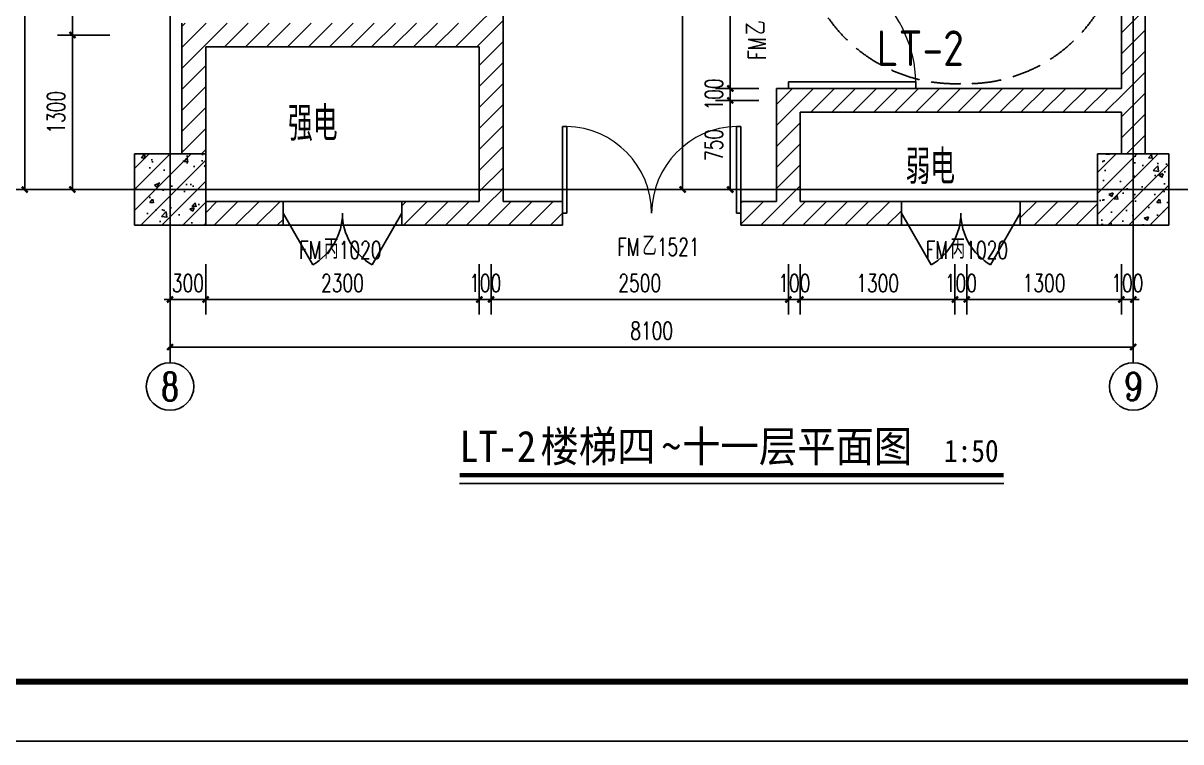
# Model space of a CAD drawing. Extents: x 1738711 to 2346805, y 1189731 to 2516152.
# Drawn here: x 2008494 to 2018229, y 1368210 to 1374257 of the extents above; entities that cross this region are included whole.
import ezdxf
from ezdxf.enums import TextEntityAlignment as Align

# ---------------------------------------------------------------- set-up
doc = ezdxf.new("R2010")
doc.units = 0
doc.header["$LTSCALE"] = 1000
doc.header["$MEASUREMENT"] = 0
doc.linetypes.add('DASH', pattern=[0.35, 0.25, -0.1])
doc.linetypes.add('复件 140224通州运河二期售楼部条件图_t3$0$X-ME SHAFT SH$0$X-B2$0$WATER_LINE', pattern=[0])
doc.layers.add('_0', color=7, linetype='Continuous', lineweight=25)
for name, color, linetype in [('AR-TEXT', 7, 'Continuous'), ('AXIS', 3, 'Continuous'), ('AXIS_TEXT', 7, 'Continuous'), ('COLUMN', 9, 'Continuous'), ('DIM_SYMB', 3, 'Continuous'), ('DOTE', 1, 'Continuous'), ('PUB_DIM', 3, 'Continuous'), ('PUB_HATCH', 8, 'Continuous'), ('PUB_TEXT', 7, 'Continuous'), ('TK', 4, 'Continuous'), ('WALL', 40, 'Continuous'), ('WINDOW', 144, 'Continuous'), ('WINDOW_TEXT', 7, 'Continuous'), ('看线', 8, 'Continuous')]:
    doc.layers.add(name, color=color, linetype=linetype)
doc.styles.add('_TCH_AXIS', font='COMPLEX', dxfattribs={"bigfont": 'GBCBIG'})
doc.styles.add('_TCH_DIM_T3', font='SIMPLEX', dxfattribs={"width": 0.705882, "bigfont": 'GBCBIG'})
doc.styles.add('_TCH_WINDOW', font='SIMPLEX', dxfattribs={"height": 3.5, "bigfont": 'GBCBIG'})
doc.styles.add('COMPLEX', font='COMPLEX')
doc.styles.get("Standard").update_dxf_attribs({"font": 'gbenor.shx', "bigfont": 'gbcbig.shx'})
doc.styles.add('宋体', font='SIMSUN.TTF', dxfattribs={"width": 0.75})
doc.styles.add('黑体', font='simhei_0.ttf', dxfattribs={"width": 0.9})
doc.dimstyles.new('_TCH_ARCH&&50', dxfattribs={"dimtxt": 148.75, "dimasz": 50, "dimexe": 125, "dimexo": 150, "dimgap": 63.125, "dimtad": 1, "dimdec": 0, "dimzin": 0, "dimdsep": 46, "dimtxsty": '_TCH_DIM_T3', "dimblk": 'ARCHTICK', "dimcen": 0.09, "dimclrt": 7, "dimazin": 2, "dimtfac": 1, "dimtdec": 0, "dimtix": 1, "dimtmove": 2, "dimatfit": 3, "dimfxl": 50, "dimtolj": 1, "dimtzin": 0, "dimarcsym": 0})
pattern_1 = [(45, (0, 0), (-88.3883476, 88.3883476), []), (50, (0, 0), (358.63009, -31.376067), [37.5, -412.5]), (355, (0, 0), (-69.375667, 376.096067), [30, -330]), (100.4514, (29.9, -2.6), (289.25469, 344.71977), [31.870095, -350.571056]), (46.1842, (0, 100), (533.620524, -82.75951), [56.25, -618.75]), (96.6356, (44.47, 93.1), (467.33135, 487.05894), [47.80514, -525.8565]), (351.1842, (0, 100), (467.33097, 487.0593), [45, -495]), (21, (50, 75), (298.453526, -201.309445), [37.5, -412.5]), (326, (50, 75), (121.657666, 362.57502), [30, -330]), (71.4514, (74.87, 58.22), (420.111314, 161.26525), [31.870095, -350.571056]), (37.5, (0, 0), (6.0799277, 166.446927), [0, -326, 0, -335, 0, -331.25]), (7.5, (0, 0), (131.534769, 197.205856), [0, -191, 0, -318.5, 0, -126.25]), (327.5, (-111.5, 0), (266.911218, -11.277436), [0, -125, 0, -390, 0, -517.5]), (317.5, (-161.5, 0), (291.593085, 50.052491), [0, -162.5, 0, -259, 0, -367.5])]
pattern_2 = [(45, (0, 89.76), (-88.388383, 88.388383), [])]

# ---------------------------------------------------------------- blocks, each defined once
blk = doc.blocks.new('hearherherhr')
at = {"layer": '看线', "linetype": 'DASH'}
for centre, start, end in [((1981791.9, 1704275.4), 87.79577, 180), ((1981891.9, 1704275.4), 0, 92.20423)]:
    blk.add_arc(centre, 1300, start, end, dxfattribs=at)
blk = doc.blocks.new('hjashrtahreahe')
at = {"layer": 'TK', "color": 7, "const_width": 25}
blk.add_lwpolyline([(0, 59400), (84100, 59400), (84100, 0), (0, 0)], close=True, dxfattribs=at)
at = {"layer": 'TK', "color": 3, "const_width": 100}
blk.add_lwpolyline([(2500, 1000), (2500, 58400), (83100, 58400), (83100, 1000)], close=True, dxfattribs=at)
at = {"layer": 'TK', "style": '宋体', "width": 0.75}
for tag, height, p in [('项目负责人', 350, (6003, 57089)), ('专业负责人', 350, (6003, 56224)), ('设计人', 350, (6003, 55419)), ('版号1', 250, (77304, 22193)), ('时间1', 250, (82405, 22193)), ('版号2', 250, (77304, 21593)), ('时间2', 250, (82405, 21593)), ('版号3', 250, (77304, 20993)), ('时间3', 250, (82405, 20993)), ('建筑会签', 0.0001, (78978, 2403)), ('电气会签', 0.0001, (82128, 2403)), ('结构会签', 0.0001, (78978, 1803)), ('暖通会签', 0.0001, (82128, 1803)), ('给排水会签', 0.0001, (78978, 1250)), ('智能化会签', 0.0001, (82128, 1250))]:
    blk.add_attdef(tag, text='', height=height, dxfattribs=at).set_placement(p, align=Align.CENTER)
for tag, p in [('合作设计单位', (80816, 48986)), ('版号说明1', (79854, 22318)), ('版号说明2', (79854, 21718)), ('版号说明3', (79854, 21118)), ('浙江绿储科技有限公司', (80545, 16036)), ('百兆瓦级集中式熔盐储能关键', (80545, 14953)), ('设备研发及制造基地项目', (80545, 14603)), ('1#研发楼', (80545, 13636)), ('图名', (80545, 12436)), ('工程编号', (78978, 11461)), ('子项编号', (82128, 11461)), ('建筑', (78978, 10711)), ('图号', (82128, 10711)), ('施工图', (78978, 9961)), ('2023.03', (82128, 9961)), ('审定', (79353, 8461)), ('审核', (79353, 7711)), ('工程负责', (79353, 6961)), ('专业负责', (79353, 6211)), ('设计', (79353, 5461)), ('制图', (79353, 4711)), ('校对', (79353, 3961))]:
    blk.add_attdef(tag, text='', height=250, dxfattribs=at).set_placement(p, align=Align.MIDDLE_CENTER)
blk = doc.blocks.new('_ArchTick')
at = {"color": 0, "linetype": 'ByBlock', "const_width": 0.4}
blk.add_lwpolyline([(-0.5, -0.5), (0.5, 0.5)], dxfattribs=at)
blk = doc.blocks.new('*D1586')
at = {"layer": 'Defpoints', "color": 0, "transparency": 16777216}
for p in [(2014039.7, 1379456.5), (2014429.1, 1379456.5), (2014429.1, 1372856.5)]:
    blk.add_point(p, dxfattribs=at)
at = {"layer": 'PUB_DIM', "color": 0, "lineweight": -2, "transparency": 16777216}
for p, q in [((2014279.1, 1379456.5), (2013914.7, 1379456.5)), ((2014039.7, 1372856.5), (2014039.7, 1379456.5)), ((2014279.1, 1372856.5), (2013914.7, 1372856.5))]:
    blk.add_line(p, q, dxfattribs=at)
at = {"layer": 'PUB_DIM', "color": 0, "lineweight": -2, "transparency": 16777216, "xscale": 50, "yscale": 50, "zscale": 50}
for p, rotation in [((2014039.7, 1379456.5), 90), ((2014039.7, 1372856.5), 270)]:
    blk.add_blockref('_ArchTick', p, dxfattribs=dict(at, rotation=rotation))
at = {"layer": 'PUB_DIM', "color": 7, "transparency": 16777216, "insert": (2013902.2, 1376156.5), "char_height": 148.75, "attachment_point": 5, "rotation": 90, "style": '_TCH_DIM_T3'}
blk.add_mtext('\\A1;6600', dxfattribs=at)
blk = doc.blocks.new('*D1587')
at = {"layer": 'Defpoints', "color": 0, "transparency": 16777216}
for p in [(2014439.7, 1373606.5), (2014829.1, 1373606.5), (2014829.1, 1372856.5)]:
    blk.add_point(p, dxfattribs=at)
at = {"layer": 'PUB_DIM', "color": 0, "lineweight": -2, "transparency": 16777216}
for p, q in [((2014679.1, 1373606.5), (2014314.7, 1373606.5)), ((2014439.7, 1372856.5), (2014439.7, 1373606.5)), ((2014679.1, 1372856.5), (2014314.7, 1372856.5))]:
    blk.add_line(p, q, dxfattribs=at)
at = {"layer": 'PUB_DIM', "color": 0, "lineweight": -2, "transparency": 16777216, "xscale": 50, "yscale": 50, "zscale": 50}
for p, rotation in [((2014439.7, 1373606.5), 90), ((2014439.7, 1372856.5), 270)]:
    blk.add_blockref('_ArchTick', p, dxfattribs=dict(at, rotation=rotation))
at = {"layer": 'PUB_DIM', "color": 7, "transparency": 16777216, "insert": (2014302.2, 1373231.5), "char_height": 148.75, "attachment_point": 5, "rotation": 90, "style": '_TCH_DIM_T3'}
blk.add_mtext('\\A1;750', dxfattribs=at)
blk = doc.blocks.new('*D1588')
at = {"layer": 'Defpoints', "color": 0, "transparency": 16777216}
for p in [(2014439.7, 1373706.5), (2014829.1, 1373706.5), (2014829.1, 1373606.5)]:
    blk.add_point(p, dxfattribs=at)
at = {"layer": 'PUB_DIM', "color": 0, "lineweight": -2, "transparency": 16777216}
for p, q in [((2014439.7, 1373706.5), (2014439.7, 1373756.5)), ((2014679.1, 1373706.5), (2014314.7, 1373706.5)), ((2014439.7, 1373606.5), (2014439.7, 1373706.5)), ((2014679.1, 1373606.5), (2014314.7, 1373606.5)), ((2014439.7, 1373606.5), (2014439.7, 1373556.5))]:
    blk.add_line(p, q, dxfattribs=at)
at = {"layer": 'PUB_DIM', "color": 0, "lineweight": -2, "transparency": 16777216, "xscale": 50, "yscale": 50, "zscale": 50}
for p, rotation in [((2014439.7, 1373706.5), 270), ((2014439.7, 1373606.5), 90)]:
    blk.add_blockref('_ArchTick', p, dxfattribs=dict(at, rotation=rotation))
at = {"layer": 'PUB_DIM', "color": 7, "transparency": 16777216, "insert": (2014302.2, 1373656.5), "char_height": 148.75, "attachment_point": 5, "rotation": 90, "style": '_TCH_DIM_T3'}
blk.add_mtext('\\A1;100', dxfattribs=at)
blk = doc.blocks.new('*D1589')
at = {"layer": 'Defpoints', "color": 0, "transparency": 16777216}
for p in [(2014439.7, 1375306.5), (2014829.1, 1375306.5), (2014829.1, 1373706.5)]:
    blk.add_point(p, dxfattribs=at)
at = {"layer": 'PUB_DIM', "color": 0, "lineweight": -2, "transparency": 16777216}
for p, q in [((2014679.1, 1375306.5), (2014314.7, 1375306.5)), ((2014439.7, 1373706.5), (2014439.7, 1375306.5)), ((2014679.1, 1373706.5), (2014314.7, 1373706.5))]:
    blk.add_line(p, q, dxfattribs=at)
at = {"layer": 'PUB_DIM', "color": 0, "lineweight": -2, "transparency": 16777216, "xscale": 50, "yscale": 50, "zscale": 50}
for p, rotation in [((2014439.7, 1375306.5), 90), ((2014439.7, 1373706.5), 270)]:
    blk.add_blockref('_ArchTick', p, dxfattribs=dict(at, rotation=rotation))
at = {"layer": 'PUB_DIM', "color": 7, "transparency": 16777216, "insert": (2014302.2, 1374506.5), "char_height": 148.75, "attachment_point": 5, "rotation": 90, "style": '_TCH_DIM_T3'}
blk.add_mtext('\\A1;1600', dxfattribs=at)
blk = doc.blocks.new('*D1646')
at = {"layer": 'Defpoints', "color": 0, "transparency": 16777216}
for p in [(2008507.9, 1379456.5), (2008972.6, 1379456.5), (2008972.6, 1372856.5)]:
    blk.add_point(p, dxfattribs=at)
at = {"layer": 'PUB_DIM', "color": 0, "lineweight": -2, "transparency": 16777216}
for p, q in [((2008822.6, 1379456.5), (2008382.9, 1379456.5)), ((2008507.9, 1372856.5), (2008507.9, 1379456.5)), ((2008822.6, 1372856.5), (2008382.9, 1372856.5))]:
    blk.add_line(p, q, dxfattribs=at)
at = {"layer": 'PUB_DIM', "color": 0, "lineweight": -2, "transparency": 16777216, "xscale": 50, "yscale": 50, "zscale": 50}
for p, rotation in [((2008507.9, 1379456.5), 90), ((2008507.9, 1372856.5), 270)]:
    blk.add_blockref('_ArchTick', p, dxfattribs=dict(at, rotation=rotation))
at = {"layer": 'PUB_DIM', "color": 7, "transparency": 16777216, "insert": (2008370.4, 1376156.5), "char_height": 148.75, "attachment_point": 5, "rotation": 90, "style": '_TCH_DIM_T3'}
blk.add_mtext('\\A1;6600', dxfattribs=at)
blk = doc.blocks.new('*D1647')
at = {"layer": 'Defpoints', "color": 0, "transparency": 16777216}
for p in [(2008907.9, 1374156.5), (2009372.6, 1374156.5), (2009372.6, 1372856.5)]:
    blk.add_point(p, dxfattribs=at)
at = {"layer": 'PUB_DIM', "color": 0, "lineweight": -2, "transparency": 16777216}
for p, q in [((2009222.6, 1374156.5), (2008782.9, 1374156.5)), ((2008907.9, 1372856.5), (2008907.9, 1374156.5)), ((2009222.6, 1372856.5), (2008782.9, 1372856.5))]:
    blk.add_line(p, q, dxfattribs=at)
at = {"layer": 'PUB_DIM', "color": 0, "lineweight": -2, "transparency": 16777216, "xscale": 50, "yscale": 50, "zscale": 50}
for p, rotation in [((2008907.9, 1374156.5), 90), ((2008907.9, 1372856.5), 270)]:
    blk.add_blockref('_ArchTick', p, dxfattribs=dict(at, rotation=rotation))
at = {"layer": 'PUB_DIM', "color": 7, "transparency": 16777216, "insert": (2008770.4, 1373506.5), "char_height": 148.75, "attachment_point": 5, "rotation": 90, "style": '_TCH_DIM_T3'}
blk.add_mtext('\\A1;1300', dxfattribs=at)
blk = doc.blocks.new('*D1648')
at = {"layer": 'Defpoints', "color": 0, "transparency": 16777216}
for p in [(2008907.9, 1376756.5), (2009372.6, 1376756.5), (2009372.6, 1374156.5)]:
    blk.add_point(p, dxfattribs=at)
at = {"layer": 'PUB_DIM', "color": 0, "lineweight": -2, "transparency": 16777216}
for p, q in [((2009222.6, 1376756.5), (2008782.9, 1376756.5)), ((2008907.9, 1374156.5), (2008907.9, 1376756.5)), ((2009222.6, 1374156.5), (2008782.9, 1374156.5))]:
    blk.add_line(p, q, dxfattribs=at)
at = {"layer": 'PUB_DIM', "color": 0, "lineweight": -2, "transparency": 16777216, "xscale": 50, "yscale": 50, "zscale": 50}
for p, rotation in [((2008907.9, 1376756.5), 90), ((2008907.9, 1374156.5), 270)]:
    blk.add_blockref('_ArchTick', p, dxfattribs=dict(at, rotation=rotation))
at = {"layer": 'PUB_DIM', "color": 7, "transparency": 16777216, "insert": (2008770.4, 1375456.5), "char_height": 148.75, "attachment_point": 5, "rotation": 90, "style": '_TCH_DIM_T3'}
blk.add_mtext('\\A1;2600', dxfattribs=at)
blk = doc.blocks.new('*D1661')
at = {"layer": 'Defpoints', "color": 0, "transparency": 16777216}
for p in [(2009729.1, 1371980.1), (2017829.1, 1371980.1), (2017829.1, 1371531.5)]:
    blk.add_point(p, dxfattribs=at)
at = {"layer": 'PUB_DIM', "color": 0, "lineweight": -2, "transparency": 16777216}
for p, q in [((2009729.1, 1371830.1), (2009729.1, 1371406.5)), ((2017829.1, 1371830.1), (2017829.1, 1371406.5)), ((2009729.1, 1371531.5), (2017829.1, 1371531.5))]:
    blk.add_line(p, q, dxfattribs=at)
at = {"layer": 'PUB_DIM', "color": 0, "lineweight": -2, "transparency": 16777216, "xscale": 50, "yscale": 50, "zscale": 50, "rotation": 180}
blk.add_blockref('_ArchTick', (2009729.1, 1371531.5), dxfattribs=at)
at = {"layer": 'PUB_DIM', "color": 0, "lineweight": -2, "transparency": 16777216, "xscale": 50, "yscale": 50, "zscale": 50}
blk.add_blockref('_ArchTick', (2017829.1, 1371531.5), dxfattribs=at)
at = {"layer": 'PUB_DIM', "color": 7, "transparency": 16777216, "insert": (2013779.1, 1371669), "char_height": 148.75, "attachment_point": 5, "style": '_TCH_DIM_T3'}
blk.add_mtext('\\A1;8100', dxfattribs=at)
blk = doc.blocks.new('*D1662')
at = {"layer": 'Defpoints', "color": 0, "transparency": 16777216}
for p in [(2009729.1, 1372380.1), (2010029.1, 1372380.1), (2010029.1, 1371931.5)]:
    blk.add_point(p, dxfattribs=at)
at = {"layer": 'PUB_DIM', "color": 0, "lineweight": -2, "transparency": 16777216}
for p, q in [((2009729.1, 1372230.1), (2009729.1, 1371806.5)), ((2010029.1, 1372230.1), (2010029.1, 1371806.5)), ((2009729.1, 1371931.5), (2009679.1, 1371931.5)), ((2009729.1, 1371931.5), (2010029.1, 1371931.5)), ((2010029.1, 1371931.5), (2010079.1, 1371931.5))]:
    blk.add_line(p, q, dxfattribs=at)
at = {"layer": 'PUB_DIM', "color": 0, "lineweight": -2, "transparency": 16777216, "xscale": 50, "yscale": 50, "zscale": 50}
blk.add_blockref('_ArchTick', (2009729.1, 1371931.5), dxfattribs=at)
at = {"layer": 'PUB_DIM', "color": 0, "lineweight": -2, "transparency": 16777216, "xscale": 50, "yscale": 50, "zscale": 50, "rotation": 180}
blk.add_blockref('_ArchTick', (2010029.1, 1371931.5), dxfattribs=at)
at = {"layer": 'PUB_DIM', "color": 7, "transparency": 16777216, "insert": (2009879.1, 1372069), "char_height": 148.75, "attachment_point": 5, "style": '_TCH_DIM_T3'}
blk.add_mtext('\\A1;300', dxfattribs=at)
blk = doc.blocks.new('*D1663')
at = {"layer": 'Defpoints', "color": 0, "transparency": 16777216}
for p in [(2010029.1, 1372380.1), (2012329.1, 1372380.1), (2012329.1, 1371931.5)]:
    blk.add_point(p, dxfattribs=at)
at = {"layer": 'PUB_DIM', "color": 0, "lineweight": -2, "transparency": 16777216}
for p, q in [((2010029.1, 1372230.1), (2010029.1, 1371806.5)), ((2012329.1, 1372230.1), (2012329.1, 1371806.5)), ((2010029.1, 1371931.5), (2012329.1, 1371931.5))]:
    blk.add_line(p, q, dxfattribs=at)
at = {"layer": 'PUB_DIM', "color": 0, "lineweight": -2, "transparency": 16777216, "xscale": 50, "yscale": 50, "zscale": 50, "rotation": 180}
blk.add_blockref('_ArchTick', (2010029.1, 1371931.5), dxfattribs=at)
at = {"layer": 'PUB_DIM', "color": 0, "lineweight": -2, "transparency": 16777216, "xscale": 50, "yscale": 50, "zscale": 50}
blk.add_blockref('_ArchTick', (2012329.1, 1371931.5), dxfattribs=at)
at = {"layer": 'PUB_DIM', "color": 7, "transparency": 16777216, "insert": (2011179.1, 1372069), "char_height": 148.75, "attachment_point": 5, "style": '_TCH_DIM_T3'}
blk.add_mtext('\\A1;2300', dxfattribs=at)
blk = doc.blocks.new('*D1664')
at = {"layer": 'Defpoints', "color": 0, "transparency": 16777216}
for p in [(2012329.1, 1372380.1), (2012429.1, 1372380.1), (2012429.1, 1371931.5)]:
    blk.add_point(p, dxfattribs=at)
at = {"layer": 'PUB_DIM', "color": 0, "lineweight": -2, "transparency": 16777216}
for p, q in [((2012329.1, 1372230.1), (2012329.1, 1371806.5)), ((2012429.1, 1372230.1), (2012429.1, 1371806.5)), ((2012329.1, 1371931.5), (2012279.1, 1371931.5)), ((2012329.1, 1371931.5), (2012429.1, 1371931.5)), ((2012429.1, 1371931.5), (2012479.1, 1371931.5))]:
    blk.add_line(p, q, dxfattribs=at)
at = {"layer": 'PUB_DIM', "color": 0, "lineweight": -2, "transparency": 16777216, "xscale": 50, "yscale": 50, "zscale": 50}
blk.add_blockref('_ArchTick', (2012329.1, 1371931.5), dxfattribs=at)
at = {"layer": 'PUB_DIM', "color": 0, "lineweight": -2, "transparency": 16777216, "xscale": 50, "yscale": 50, "zscale": 50, "rotation": 180}
blk.add_blockref('_ArchTick', (2012429.1, 1371931.5), dxfattribs=at)
at = {"layer": 'PUB_DIM', "color": 7, "transparency": 16777216, "insert": (2012379.1, 1372069), "char_height": 148.75, "attachment_point": 5, "style": '_TCH_DIM_T3'}
blk.add_mtext('\\A1;100', dxfattribs=at)
blk = doc.blocks.new('*D1665')
at = {"layer": 'Defpoints', "color": 0, "transparency": 16777216}
for p in [(2012429.1, 1372380.1), (2014929.1, 1372380.1), (2014929.1, 1371931.5)]:
    blk.add_point(p, dxfattribs=at)
at = {"layer": 'PUB_DIM', "color": 0, "lineweight": -2, "transparency": 16777216}
for p, q in [((2012429.1, 1372230.1), (2012429.1, 1371806.5)), ((2014929.1, 1372230.1), (2014929.1, 1371806.5)), ((2012429.1, 1371931.5), (2014929.1, 1371931.5))]:
    blk.add_line(p, q, dxfattribs=at)
at = {"layer": 'PUB_DIM', "color": 0, "lineweight": -2, "transparency": 16777216, "xscale": 50, "yscale": 50, "zscale": 50, "rotation": 180}
blk.add_blockref('_ArchTick', (2012429.1, 1371931.5), dxfattribs=at)
at = {"layer": 'PUB_DIM', "color": 0, "lineweight": -2, "transparency": 16777216, "xscale": 50, "yscale": 50, "zscale": 50}
blk.add_blockref('_ArchTick', (2014929.1, 1371931.5), dxfattribs=at)
at = {"layer": 'PUB_DIM', "color": 7, "transparency": 16777216, "insert": (2013679.1, 1372069), "char_height": 148.75, "attachment_point": 5, "style": '_TCH_DIM_T3'}
blk.add_mtext('\\A1;2500', dxfattribs=at)
blk = doc.blocks.new('*D1666')
at = {"layer": 'Defpoints', "color": 0, "transparency": 16777216}
for p in [(2014929.1, 1372380.1), (2015029.1, 1372380.1), (2015029.1, 1371931.5)]:
    blk.add_point(p, dxfattribs=at)
at = {"layer": 'PUB_DIM', "color": 0, "lineweight": -2, "transparency": 16777216}
for p, q in [((2014929.1, 1372230.1), (2014929.1, 1371806.5)), ((2015029.1, 1372230.1), (2015029.1, 1371806.5)), ((2014929.1, 1371931.5), (2014879.1, 1371931.5)), ((2014929.1, 1371931.5), (2015029.1, 1371931.5)), ((2015029.1, 1371931.5), (2015079.1, 1371931.5))]:
    blk.add_line(p, q, dxfattribs=at)
at = {"layer": 'PUB_DIM', "color": 0, "lineweight": -2, "transparency": 16777216, "xscale": 50, "yscale": 50, "zscale": 50}
blk.add_blockref('_ArchTick', (2014929.1, 1371931.5), dxfattribs=at)
at = {"layer": 'PUB_DIM', "color": 0, "lineweight": -2, "transparency": 16777216, "xscale": 50, "yscale": 50, "zscale": 50, "rotation": 180}
blk.add_blockref('_ArchTick', (2015029.1, 1371931.5), dxfattribs=at)
at = {"layer": 'PUB_DIM', "color": 7, "transparency": 16777216, "insert": (2014979.1, 1372069), "char_height": 148.75, "attachment_point": 5, "style": '_TCH_DIM_T3'}
blk.add_mtext('\\A1;100', dxfattribs=at)
blk = doc.blocks.new('*D1667')
at = {"layer": 'Defpoints', "color": 0, "transparency": 16777216}
for p in [(2015029.1, 1372380.1), (2016329.1, 1372380.1), (2016329.1, 1371931.5)]:
    blk.add_point(p, dxfattribs=at)
at = {"layer": 'PUB_DIM', "color": 0, "lineweight": -2, "transparency": 16777216}
for p, q in [((2015029.1, 1372230.1), (2015029.1, 1371806.5)), ((2016329.1, 1372230.1), (2016329.1, 1371806.5)), ((2015029.1, 1371931.5), (2016329.1, 1371931.5))]:
    blk.add_line(p, q, dxfattribs=at)
at = {"layer": 'PUB_DIM', "color": 0, "lineweight": -2, "transparency": 16777216, "xscale": 50, "yscale": 50, "zscale": 50, "rotation": 180}
blk.add_blockref('_ArchTick', (2015029.1, 1371931.5), dxfattribs=at)
at = {"layer": 'PUB_DIM', "color": 0, "lineweight": -2, "transparency": 16777216, "xscale": 50, "yscale": 50, "zscale": 50}
blk.add_blockref('_ArchTick', (2016329.1, 1371931.5), dxfattribs=at)
at = {"layer": 'PUB_DIM', "color": 7, "transparency": 16777216, "insert": (2015679.1, 1372069), "char_height": 148.75, "attachment_point": 5, "style": '_TCH_DIM_T3'}
blk.add_mtext('\\A1;1300', dxfattribs=at)
blk = doc.blocks.new('*D1668')
at = {"layer": 'Defpoints', "color": 0, "transparency": 16777216}
for p in [(2016329.1, 1372380.1), (2016429.1, 1372380.1), (2016429.1, 1371931.5)]:
    blk.add_point(p, dxfattribs=at)
at = {"layer": 'PUB_DIM', "color": 0, "lineweight": -2, "transparency": 16777216}
for p, q in [((2016329.1, 1372230.1), (2016329.1, 1371806.5)), ((2016429.1, 1372230.1), (2016429.1, 1371806.5)), ((2016329.1, 1371931.5), (2016279.1, 1371931.5)), ((2016329.1, 1371931.5), (2016429.1, 1371931.5)), ((2016429.1, 1371931.5), (2016479.1, 1371931.5))]:
    blk.add_line(p, q, dxfattribs=at)
at = {"layer": 'PUB_DIM', "color": 0, "lineweight": -2, "transparency": 16777216, "xscale": 50, "yscale": 50, "zscale": 50}
blk.add_blockref('_ArchTick', (2016329.1, 1371931.5), dxfattribs=at)
at = {"layer": 'PUB_DIM', "color": 0, "lineweight": -2, "transparency": 16777216, "xscale": 50, "yscale": 50, "zscale": 50, "rotation": 180}
blk.add_blockref('_ArchTick', (2016429.1, 1371931.5), dxfattribs=at)
at = {"layer": 'PUB_DIM', "color": 7, "transparency": 16777216, "insert": (2016379.1, 1372069), "char_height": 148.75, "attachment_point": 5, "style": '_TCH_DIM_T3'}
blk.add_mtext('\\A1;100', dxfattribs=at)
blk = doc.blocks.new('*D1669')
at = {"layer": 'Defpoints', "color": 0, "transparency": 16777216}
for p in [(2016429.1, 1372380.1), (2017729.1, 1372380.1), (2017729.1, 1371931.5)]:
    blk.add_point(p, dxfattribs=at)
at = {"layer": 'PUB_DIM', "color": 0, "lineweight": -2, "transparency": 16777216}
for p, q in [((2016429.1, 1372230.1), (2016429.1, 1371806.5)), ((2017729.1, 1372230.1), (2017729.1, 1371806.5)), ((2016429.1, 1371931.5), (2017729.1, 1371931.5))]:
    blk.add_line(p, q, dxfattribs=at)
at = {"layer": 'PUB_DIM', "color": 0, "lineweight": -2, "transparency": 16777216, "xscale": 50, "yscale": 50, "zscale": 50, "rotation": 180}
blk.add_blockref('_ArchTick', (2016429.1, 1371931.5), dxfattribs=at)
at = {"layer": 'PUB_DIM', "color": 0, "lineweight": -2, "transparency": 16777216, "xscale": 50, "yscale": 50, "zscale": 50}
blk.add_blockref('_ArchTick', (2017729.1, 1371931.5), dxfattribs=at)
at = {"layer": 'PUB_DIM', "color": 7, "transparency": 16777216, "insert": (2017079.1, 1372069), "char_height": 148.75, "attachment_point": 5, "style": '_TCH_DIM_T3'}
blk.add_mtext('\\A1;1300', dxfattribs=at)
blk = doc.blocks.new('*D1670')
at = {"layer": 'Defpoints', "color": 0, "transparency": 16777216}
for p in [(2017729.1, 1372380.1), (2017829.1, 1372380.1), (2017829.1, 1371931.5)]:
    blk.add_point(p, dxfattribs=at)
at = {"layer": 'PUB_DIM', "color": 0, "lineweight": -2, "transparency": 16777216}
for p, q in [((2017729.1, 1372230.1), (2017729.1, 1371806.5)), ((2017829.1, 1372230.1), (2017829.1, 1371806.5)), ((2017729.1, 1371931.5), (2017679.1, 1371931.5)), ((2017729.1, 1371931.5), (2017829.1, 1371931.5)), ((2017829.1, 1371931.5), (2017879.1, 1371931.5))]:
    blk.add_line(p, q, dxfattribs=at)
at = {"layer": 'PUB_DIM', "color": 0, "lineweight": -2, "transparency": 16777216, "xscale": 50, "yscale": 50, "zscale": 50}
blk.add_blockref('_ArchTick', (2017729.1, 1371931.5), dxfattribs=at)
at = {"layer": 'PUB_DIM', "color": 0, "lineweight": -2, "transparency": 16777216, "xscale": 50, "yscale": 50, "zscale": 50, "rotation": 180}
blk.add_blockref('_ArchTick', (2017829.1, 1371931.5), dxfattribs=at)
at = {"layer": 'PUB_DIM', "color": 7, "transparency": 16777216, "insert": (2017779.1, 1372069), "char_height": 148.75, "attachment_point": 5, "style": '_TCH_DIM_T3'}
blk.add_mtext('\\A1;100', dxfattribs=at)
blk = doc.blocks.new('$DorLib2D$00000231')
at = {"color": 0}
for p, q in [((-0.5, 0), (-0.25, 0.433)), ((0.5, 0), (0.25, 0.433))]:
    blk.add_line(p, q, dxfattribs=at)
for centre, start, end in [((-0.5, 0), 0, 60), ((0.5, 0), 120, 180)]:
    blk.add_arc(centre, 0.5, start, end, dxfattribs=at)
blk = doc.blocks.new('$DorLib2D$00000002')
for p, q in [((-0.5, 0), (-0.5, 0.4875)), ((-0.475, 0.4875), (-0.5, 0.4875)), ((-0.475, 0), (-0.475, 0.4875)), ((0.475, 0), (0.475, 0.4875)), ((0.475, 0.4875), (0.5, 0.4875)), ((0.5, 0), (0.5, 0.4875)), ((-0.5, 0), (-0.475, 0)), ((0.5, 0), (0.475, 0))]:
    blk.add_line(p, q)
at = {"lineweight": 13}
for centre, start, end in [((-0.4875, 0), 0, 88.53072), ((0.4875, 0), 91.46928, 180)]:
    blk.add_arc(centre, 0.4875, start, end, dxfattribs=at)
blk = doc.blocks.new('$DorLib2D$00000001')
for p, q in [((0.45, 0.975), (0.5, 0.975)), ((0.45, 0), (0.45, 0.975)), ((0.5, 0), (0.5, 0.975)), ((0.5, 0), (0.45, 0))]:
    blk.add_line(p, q)
at = {"lineweight": 13}
blk.add_arc((0.475, 0), 0.975, 91.46928, 180, dxfattribs=at)
blk = doc.blocks.new('_AXISO')
blk.add_circle((0, 0), 0.5)
at = {"layer": 'AXIS_TEXT', "style": 'COMPLEX', "width": 1.041667}
blk.add_attdef('A', text='', height=0.56, dxfattribs=at).set_placement((-0.25, -0.28), (0.25, -0.28), align=Align.FIT)

msp = doc.modelspace()

# ---------------------------------------------------------------- hatches: boundary and pattern name
at = {"layer": 'PUB_HATCH'}
h = msp.add_hatch(dxfattribs=at)
h.set_pattern_fill('普通砖', color=256, scale=50, style=0)
h.set_pattern_definition(pattern_2)
h.paths.add_polyline_path([(2017929.1, 1378956.5), (2017729.1, 1378956.5), (2017729.1, 1373706.5), (2017795.8, 1373606.5), (2017929.1, 1373606.5)])
h = msp.add_hatch(dxfattribs=at)
h.set_pattern_fill('普通砖', color=256, scale=50, style=0)
h.set_pattern_definition(pattern_2)
h.paths.add_polyline_path([(2012395.8, 1376756.5), (2012329.1, 1376656.5), (2012329.1, 1374256.5), (2012395.8, 1374156.5), (2012529.1, 1374156.5), (2012529.1, 1376756.5)])
h = msp.add_hatch(dxfattribs=at)
h.set_pattern_fill('普通砖', color=256, scale=50, style=0)
h.set_pattern_definition(pattern_2)
h.paths.add_polyline_path([(2010029.1, 1374256.5), (2009829.1, 1374256.5), (2009829.1, 1374156.5), (2009962.4, 1374156.5)])
at = {"layer": 'PUB_HATCH', "linetype": '复件 140224通州运河二期售楼部条件图_t3$0$X-ME SHAFT SH$0$X-B2$0$WATER_LINE'}
h = msp.add_hatch(dxfattribs=at)
h.set_pattern_fill('普通砖', color=256, scale=50, style=0)
h.set_pattern_definition(pattern_2)
h.paths.add_polyline_path([(2009962.4, 1374156.5), (2010029.1, 1374056.5), (2012329.1, 1374056.5), (2012395.8, 1374156.5), (2012329.1, 1374256.5), (2010029.1, 1374256.5)])
at = {"layer": 'PUB_HATCH'}
h = msp.add_hatch(dxfattribs=at)
h.set_pattern_fill('普通砖', color=256, scale=50, style=0)
h.set_pattern_definition(pattern_2)
h.paths.add_polyline_path([(2009829.1, 1373156.5), (2010029.1, 1373156.5), (2010029.1, 1374056.5), (2009962.4, 1374156.5), (2009829.1, 1374156.5)])
h = msp.add_hatch(dxfattribs=at)
h.set_pattern_fill('普通砖', color=256, scale=50, style=0)
h.set_pattern_definition(pattern_2)
h.paths.add_polyline_path([(2012395.8, 1374156.5), (2012329.1, 1374056.5), (2012329.1, 1372756.5), (2012429.1, 1372689.9), (2012529.1, 1372756.5), (2012529.1, 1374156.5)])
h = msp.add_hatch(dxfattribs=at)
h.set_pattern_fill('普通砖', color=256, scale=50, style=0)
h.set_pattern_definition(pattern_2)
h.paths.add_polyline_path([(2015029.1, 1373706.5), (2014829.1, 1373706.5), (2014829.1, 1373606.5), (2014962.4, 1373606.5)])
h = msp.add_hatch(dxfattribs=at)
h.set_pattern_fill('普通砖', color=256, scale=50, style=0)
h.set_pattern_definition(pattern_2)
h.paths.add_polyline_path([(2017795.8, 1373606.5), (2017729.1, 1373706.5), (2015029.1, 1373706.5), (2014962.4, 1373606.5), (2015029.1, 1373506.5), (2017729.1, 1373506.5)])
h = msp.add_hatch(dxfattribs=at)
h.set_pattern_fill('普通砖', color=256, scale=50, style=0)
h.set_pattern_definition(pattern_2)
h.paths.add_polyline_path([(2014929.1, 1372689.9), (2015029.1, 1372756.5), (2015029.1, 1373506.5), (2014962.4, 1373606.5), (2014829.1, 1373606.5), (2014829.1, 1372756.5)])
h = msp.add_hatch(dxfattribs=at)
h.set_pattern_fill('普通砖', color=256, scale=50, style=0)
h.set_pattern_definition(pattern_2)
h.paths.add_polyline_path([(2017729.1, 1373156.5), (2017929.1, 1373156.5), (2017929.1, 1373606.5), (2017795.8, 1373606.5), (2017729.1, 1373506.5)])
at = {"layer": 'PUB_HATCH', "linetype": '复件 140224通州运河二期售楼部条件图_t3$0$X-ME SHAFT SH$0$X-B2$0$WATER_LINE'}
h = msp.add_hatch(dxfattribs=at)
h.set_pattern_fill('钢筋混凝土', color=256, scale=50, style=0)
h.set_pattern_definition(pattern_1)
h.paths.add_polyline_path([(2009429.1, 1372556.5), (2010029.1, 1372556.5), (2010029.1, 1373156.5), (2009429.1, 1373156.5)])
h = msp.add_hatch(dxfattribs=at)
h.set_pattern_fill('钢筋混凝土', color=256, scale=50, style=0)
h.set_pattern_definition(pattern_1)
h.paths.add_polyline_path([(2017529.1, 1372556.5), (2018129.1, 1372556.5), (2018129.1, 1373156.5), (2017529.1, 1373156.5)])
at = {"layer": 'PUB_HATCH'}
h = msp.add_hatch(dxfattribs=at)
h.set_pattern_fill('普通砖', color=256, scale=50, style=0)
h.set_pattern_definition(pattern_2)
h.paths.add_polyline_path([(2010029.1, 1372756.5), (2010029.1, 1372556.5), (2010679.1, 1372556.5), (2010679.1, 1372756.5)])
h = msp.add_hatch(dxfattribs=at)
h.set_pattern_fill('普通砖', color=256, scale=50, style=0)
h.set_pattern_definition(pattern_2)
h.paths.add_polyline_path([(2012329.1, 1372756.5), (2011679.1, 1372756.5), (2011679.1, 1372556.5), (2012429.1, 1372556.5), (2012429.1, 1372689.9)])
h = msp.add_hatch(dxfattribs=at)
h.set_pattern_fill('普通砖', color=256, scale=50, style=0)
h.set_pattern_definition(pattern_2)
h.paths.add_polyline_path([(2012429.1, 1372556.5), (2013029.1, 1372556.5), (2013029.1, 1372756.5), (2012529.1, 1372756.5), (2012429.1, 1372689.9)])
h = msp.add_hatch(dxfattribs=at)
h.set_pattern_fill('普通砖', color=256, scale=50, style=0)
h.set_pattern_definition(pattern_2)
h.paths.add_polyline_path([(2014829.1, 1372756.5), (2014529.1, 1372756.5), (2014529.1, 1372556.5), (2014929.1, 1372556.5), (2014929.1, 1372689.9)])
h = msp.add_hatch(dxfattribs=at)
h.set_pattern_fill('普通砖', color=256, scale=50, style=0)
h.set_pattern_definition(pattern_2)
h.paths.add_polyline_path([(2014929.1, 1372556.5), (2015879.1, 1372556.5), (2015879.1, 1372756.5), (2015029.1, 1372756.5), (2014929.1, 1372689.9)])
h = msp.add_hatch(dxfattribs=at)
h.set_pattern_fill('普通砖', color=256, scale=50, style=0)
h.set_pattern_definition(pattern_2)
h.paths.add_polyline_path([(2017529.1, 1372756.5), (2016879.1, 1372756.5), (2016879.1, 1372556.5), (2017529.1, 1372556.5)])

# ---------------------------------------------------------------- linework, layer by layer
at = {"layer": 'AXIS'}
for p, q in [((2008882.9, 1372856.5), (2008382.9, 1372856.5)), ((2009729.1, 1371899.5), (2009729.1, 1371399.5)), ((2017829.1, 1371899.5), (2017829.1, 1371399.5))]:
    msp.add_line(p, q, dxfattribs=at)
at = {"layer": 'COLUMN', "linetype": '复件 140224通州运河二期售楼部条件图_t3$0$X-ME SHAFT SH$0$X-B2$0$WATER_LINE'}
for p, q in [((2010029.1, 1373156.5), (2009429.1, 1373156.5)), ((2009429.1, 1373156.5), (2009429.1, 1372556.5)), ((2010029.1, 1372556.5), (2010029.1, 1373156.5)), ((2018129.1, 1373156.5), (2017529.1, 1373156.5)), ((2017529.1, 1373156.5), (2017529.1, 1372556.5)), ((2018129.1, 1372556.5), (2018129.1, 1373156.5)), ((2009429.1, 1372556.5), (2010029.1, 1372556.5)), ((2017529.1, 1372556.5), (2018129.1, 1372556.5))]:
    msp.add_line(p, q, dxfattribs=at)
at = {"layer": 'DIM_SYMB', "const_width": 35}
msp.add_lwpolyline([(2012163.4, 1370453), (2016740, 1370453)], dxfattribs=at)
at = {"layer": 'DIM_SYMB'}
msp.add_lwpolyline([(2012163.4, 1370383), (2016740, 1370383)], dxfattribs=at)
at = {"layer": 'DOTE'}
for p, q in [((2009729.1, 1380710.9), (2009729.1, 1371659.6)), ((2017829.1, 1380710.9), (2017829.1, 1371659.6)), ((2019195.7, 1372856.5), (2008604.8, 1372856.5))]:
    msp.add_line(p, q, dxfattribs=at)
at = {"layer": 'WALL'}
for p, q in [((2017729.1, 1373706.5), (2017729.1, 1378956.5)), ((2017929.1, 1373606.5), (2017929.1, 1378956.5)), ((2012529.1, 1376756.5), (2012529.1, 1374156.5)), ((2009829.1, 1374256.5), (2009829.1, 1374156.5)), ((2009829.1, 1374156.5), (2009829.1, 1373156.5)), ((2012529.1, 1374156.5), (2012529.1, 1372756.5)), ((2010029.1, 1374056.5), (2010029.1, 1373156.5)), ((2012329.1, 1374056.5), (2012329.1, 1372756.5)), ((2015029.1, 1373706.5), (2014829.1, 1373706.5)), ((2014829.1, 1373706.5), (2014829.1, 1373606.5)), ((2017729.1, 1373706.5), (2015029.1, 1373706.5)), ((2014829.1, 1372756.5), (2014829.1, 1373606.5)), ((2017929.1, 1373156.5), (2017929.1, 1373606.5)), ((2015029.1, 1372756.5), (2015029.1, 1373506.5)), ((2017729.1, 1373506.5), (2015029.1, 1373506.5)), ((2017729.1, 1373156.5), (2017729.1, 1373506.5)), ((2010679.1, 1372756.5), (2010029.1, 1372756.5)), ((2010679.1, 1372556.5), (2010679.1, 1372756.5)), ((2012329.1, 1372756.5), (2011679.1, 1372756.5)), ((2011679.1, 1372756.5), (2011679.1, 1372556.5)), ((2013029.1, 1372756.5), (2012529.1, 1372756.5)), ((2013029.1, 1372556.5), (2013029.1, 1372756.5)), ((2014829.1, 1372756.5), (2014529.1, 1372756.5)), ((2014529.1, 1372756.5), (2014529.1, 1372556.5)), ((2015879.1, 1372756.5), (2015029.1, 1372756.5)), ((2015879.1, 1372556.5), (2015879.1, 1372756.5)), ((2017529.1, 1372756.5), (2016879.1, 1372756.5)), ((2016879.1, 1372756.5), (2016879.1, 1372556.5)), ((2010029.1, 1372556.5), (2010679.1, 1372556.5)), ((2011679.1, 1372556.5), (2012429.1, 1372556.5)), ((2012429.1, 1372556.5), (2013029.1, 1372556.5)), ((2014529.1, 1372556.5), (2014929.1, 1372556.5)), ((2014929.1, 1372556.5), (2015879.1, 1372556.5)), ((2016879.1, 1372556.5), (2017529.1, 1372556.5))]:
    msp.add_line(p, q, dxfattribs=at)
at = {"layer": 'WALL', "linetype": '复件 140224通州运河二期售楼部条件图_t3$0$X-ME SHAFT SH$0$X-B2$0$WATER_LINE'}
msp.add_line((2010029.1, 1374056.5), (2012329.1, 1374056.5), dxfattribs=at)
at = {"layer": 'WINDOW'}
for p, q in [((2011679.1, 1372756.5), (2010679.1, 1372756.5)), ((2016879.1, 1372756.5), (2015879.1, 1372756.5)), ((2011679.1, 1372556.5), (2010679.1, 1372556.5)), ((2016879.1, 1372556.5), (2015879.1, 1372556.5))]:
    msp.add_line(p, q, dxfattribs=at)

# ---------------------------------------------------------------- block references
at = {"xscale": 0.5, "yscale": 0.5, "zscale": 0.5}
msp.add_blockref('hjashrtahreahe', (1981933.1, 1368216), dxfattribs=at)
at = {"layer": '_0', "xscale": -1, "rotation": 180}
msp.add_blockref('hearherherhr', (34537.2, 3079321.9), dxfattribs=at)
at = {"layer": 'AXIS'}
ref = msp.add_blockref('_AXISO', (2009729.1, 1371199.5), dxfattribs=dict(at, xscale=400, yscale=400, zscale=400))
ref.add_attrib('A', '8', dxfattribs={"layer": 'AXIS_TEXT', "ltscale": 0.5, "height": 233, "style": '_TCH_AXIS'}).set_placement((2009651.4, 1371083), (2009806.8, 1371083), align=Align.FIT)
ref = msp.add_blockref('_AXISO', (2017829.1, 1371199.5), dxfattribs=dict(at, xscale=400, yscale=400, zscale=400))
ref.add_attrib('A', '9', dxfattribs={"layer": 'AXIS_TEXT', "ltscale": 0.5, "height": 233, "style": '_TCH_AXIS'}).set_placement((2017751.4, 1371083), (2017906.8, 1371083), align=Align.FIT)
at = {"layer": 'WINDOW'}
for name, p, xscale, yscale, zscale, rotation in [('$DorLib2D$00000001', (2014929.1, 1374256.5), -1100, -1100, -1100, 89.99999984016144), ('$DorLib2D$00000002', (2013779.1, 1372656.5), -1500, -1500, -1500, 179.9999998841856), ('$DorLib2D$00000231', (2011179.1, 1372656.5), -1000, 1000, -1000, 179.999999846705), ('$DorLib2D$00000231', (2016379.1, 1372656.5), -1000, 1000, -1000, 179.9999998429446)]:
    msp.add_blockref(name, p, dxfattribs=dict(at, xscale=xscale, yscale=yscale, zscale=zscale, rotation=rotation))

# ---------------------------------------------------------------- texts
at = {"layer": 'AR-TEXT'}
for s, height, p in [('LT-2', 300, (2015670.9, 1373895.3)), ('强电', 289.36, (2010721.4, 1373266.5)), ('弱电', 289.36, (2015914, 1372902))]:
    msp.add_text(s, height=height, dxfattribs=at).set_placement(p)
at = {"layer": 'PUB_TEXT', "color": 7, "style": '黑体', "width": 0.9}
for s, height, p in [('LT-2', 262.87, (2012163.4, 1370564.3)), ('楼梯四', 262.87, (2012843.9, 1370564.3)), ('十一层平面图', 262.87, (2014034.8, 1370564.3)), ('~', 262.9, (2013864.7, 1370564.3)), ('1:50', 187.76, (2016237.1, 1370564.3))]:
    msp.add_text(s, height=height, dxfattribs=at).set_placement(p)
at = {"layer": 'WINDOW_TEXT', "style": '_TCH_WINDOW'}
for s, rotation, p in [('乙', 90, (2014738.1, 1374157.6)), ('丙', 360, (2011024.6, 1372273.4)), ('乙', 360, (2013699.5, 1372299.7)), ('丙', 360, (2016293.1, 1372273.4))]:
    msp.add_text(s, height=168.8, rotation=rotation, dxfattribs=at).set_placement(p)
at = {"layer": 'WINDOW_TEXT', "style": '_TCH_WINDOW', "width": 0.705882}
for s, rotation, p in [('FM', 90, (2014738.1, 1373947.6)), ('FM', 360, (2010814.6, 1372273.4)), ('1020', 360, (2011147.5, 1372273.4)), ('FM', 360, (2013489.5, 1372299.7)), ('1521', 360, (2013822.3, 1372299.7)), ('FM', 360, (2016083.1, 1372273.4)), ('1020', 360, (2016416, 1372273.4))]:
    msp.add_text(s, height=148.75, rotation=rotation, dxfattribs=at).set_placement(p)

# ---------------------------------------------------------------- dimensions: what is measured, and where the dimension line sits
at = {"layer": 'PUB_DIM'}
for p1, p2, distance, picture, middle in [((2008972.6, 1372856.5), (2008972.6, 1379456.5), 464.7, '*D1646', (2008370.4, 1376156.5)), ((2014429.1, 1372856.5), (2014429.1, 1379456.5), 389.4, '*D1586', (2013902.2, 1376156.5)), ((2009372.6, 1374156.5), (2009372.6, 1376756.5), 464.7, '*D1648', (2008770.4, 1375456.5)), ((2014829.1, 1373706.5), (2014829.1, 1375306.5), 389.4, '*D1589', (2014302.2, 1374506.5)), ((2009372.6, 1372856.5), (2009372.6, 1374156.5), 464.7, '*D1647', (2008770.4, 1373506.5)), ((2014829.1, 1373606.5), (2014829.1, 1373706.5), 389.4, '*D1588', (2014302.2, 1373656.5)), ((2014829.1, 1372856.5), (2014829.1, 1373606.5), 389.4, '*D1587', (2014302.2, 1373231.5)), ((2009729.1, 1372380.1), (2010029.1, 1372380.1), -448.6, '*D1662', (2009879.1, 1372069)), ((2010029.1, 1372380.1), (2012329.1, 1372380.1), -448.6, '*D1663', (2011179.1, 1372069)), ((2012329.1, 1372380.1), (2012429.1, 1372380.1), -448.6, '*D1664', (2012379.1, 1372069)), ((2012429.1, 1372380.1), (2014929.1, 1372380.1), -448.6, '*D1665', (2013679.1, 1372069)), ((2014929.1, 1372380.1), (2015029.1, 1372380.1), -448.6, '*D1666', (2014979.1, 1372069)), ((2015029.1, 1372380.1), (2016329.1, 1372380.1), -448.6, '*D1667', (2015679.1, 1372069)), ((2016329.1, 1372380.1), (2016429.1, 1372380.1), -448.6, '*D1668', (2016379.1, 1372069)), ((2016429.1, 1372380.1), (2017729.1, 1372380.1), -448.6, '*D1669', (2017079.1, 1372069)), ((2017729.1, 1372380.1), (2017829.1, 1372380.1), -448.6, '*D1670', (2017779.1, 1372069)), ((2009729.1, 1371980.1), (2017829.1, 1371980.1), -448.6, '*D1661', (2013779.1, 1371669))]:
    dim = msp.add_aligned_dim(p1=p1, p2=p2, distance=distance, dimstyle='_TCH_ARCH&&50', dxfattribs=at)
    dim.commit()
    dim.dimension.update_dxf_attribs({"geometry": picture, "text_midpoint": middle})

doc.saveas('drawing.dxf')
